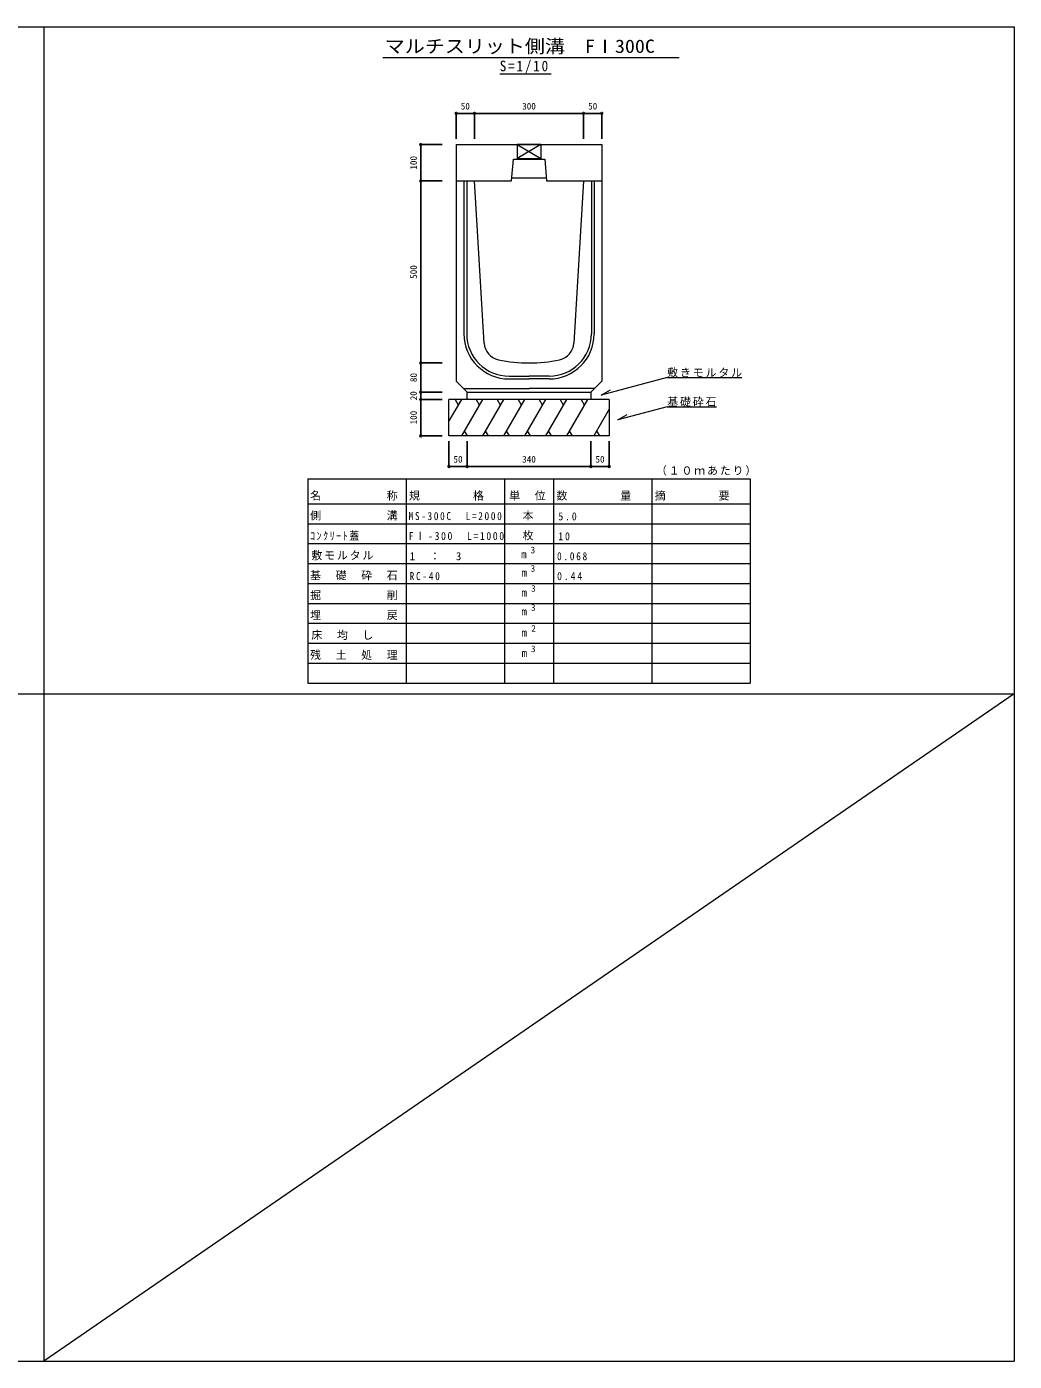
# Model space of a CAD drawing. Units: millimetres at full size, sheet at 1:10. Extents: x -4261 to 3739, y -1527 to 2139.
# Drawn here: x 1026 to 3739, y -1527 to 2139 of the extents above; entities that cross this region are included whole.
import ezdxf
from ezdxf.enums import TextEntityAlignment as Align

# ---------------------------------------------------------------- set-up
doc = ezdxf.new("R2010")
doc.units = ezdxf.units.MM
doc.header["$LTSCALE"] = 10
doc.header["$PDMODE"] = 32
doc.header["$PDSIZE"] = 5
doc.layers.add('0-0_通り芯', color=7, linetype='Continuous', lineweight=18)
doc.layers.add('0-1_躯体', color=4, linetype='Continuous')
doc.styles.add('ＭＳ ゴシック', font='')
doc.styles.get('ＭＳ ゴシック').set_extended_font_data('MS Gothic')

msp = doc.modelspace()

# ---------------------------------------------------------------- linework, layer by layer
at = {"layer": '0-0_通り芯', "color": 2}
for p, q in [((-1616.43, 2139.31), (3739.1, 2139.31)), ((3739.1, 2139.31), (3739.1, -1527.36)), ((-4260.9, -1527.36), (3739.1, -1527.36))]:
    msp.add_line(p, q, dxfattribs=at)
at = {"layer": '0-0_通り芯', "color": 4}
for p, q in [((1072.43, 2139.31), (1072.43, -1527.36)), ((-4260.9, 305.98), (3739.1, 305.98)), ((3739.1, 305.98), (1072.43, -1527.36))]:
    msp.add_line(p, q, dxfattribs=at)
at = {"layer": '0-0_通り芯'}
for p, q in [((2003.94, 2054.31), (2817.94, 2054.31)), ((2325.33, 2009.59), (2466.3, 2009.59)), ((2785.54, 1175.19), (2604.03, 1126.55)), ((2785.54, 1175.19), (2990.54, 1175.19)), ((2604.03, 1126.55), (2630.01, 1141.55)), ((2219.82, 1115.41), (2185.77, 1056.43)), ((2185.77, 1015.41), (2185.77, 1115.41)), ((2625.77, 1115.41), (2185.77, 1115.41)), ((2202.51, 1115.41), (2211.17, 1100.43)), ((2277.55, 1115.41), (2219.82, 1015.41)), ((2235.77, 1115.41), (2235.77, 1135.41)), ((2260.25, 1115.41), (2268.9, 1100.43)), ((2335.29, 1115.41), (2277.55, 1015.41)), ((2317.98, 1115.41), (2326.64, 1100.43)), ((2393.02, 1115.41), (2335.29, 1015.41)), ((2375.72, 1115.41), (2384.37, 1100.43)), ((2450.76, 1115.41), (2393.02, 1015.41)), ((2433.45, 1115.41), (2442.11, 1100.43)), ((2508.49, 1115.41), (2450.76, 1015.41)), ((2491.19, 1115.41), (2499.84, 1100.43)), ((2566.23, 1115.41), (2508.49, 1015.41)), ((2548.92, 1115.41), (2557.58, 1100.43)), ((2575.77, 1135.41), (2575.77, 1115.41)), ((2625.77, 1115.41), (2625.77, 1015.41)), ((2625.77, 1088.57), (2583.53, 1015.41)), ((2785.54, 1095.38), (2920.54, 1095.38)), ((2227.74, 1029.13), (2235.66, 1015.41)), ((2285.47, 1029.13), (2293.39, 1015.41)), ((2343.21, 1029.13), (2351.13, 1015.41)), ((2400.94, 1029.13), (2408.86, 1015.41)), ((2458.68, 1029.13), (2466.6, 1015.41)), ((2516.41, 1029.13), (2524.33, 1015.41)), ((2591.45, 1029.13), (2599.37, 1015.41)), ((2625.77, 1015.41), (2185.77, 1015.41)), ((1798.27, 896.86), (3013.27, 896.86)), ((1798.27, 896.86), (1798.27, 773.74)), ((2068.27, 896.86), (2068.27, 773.74)), ((2338.27, 896.86), (2338.27, 773.74)), ((2473.27, 896.86), (2473.27, 773.74)), ((2743.27, 896.86), (2743.27, 773.74)), ((3013.27, 896.86), (3013.27, 773.74)), ((1798.27, 828.46), (3013.27, 828.46)), ((1798.27, 773.74), (3013.27, 773.74)), ((1798.27, 773.74), (1798.27, 335.98)), ((2068.27, 773.74), (2068.27, 335.98)), ((2338.27, 773.74), (2338.27, 335.98)), ((2473.27, 773.74), (2473.27, 335.98)), ((2743.27, 773.74), (2743.27, 335.98)), ((3013.27, 773.74), (3013.27, 335.98)), ((1798.27, 719.02), (3013.27, 719.02)), ((1798.27, 664.3), (3013.27, 664.3)), ((1798.27, 609.58), (3013.27, 609.58)), ((1798.27, 554.86), (3013.27, 554.86)), ((1798.27, 500.14), (3013.27, 500.14)), ((1798.27, 445.42), (3013.27, 445.42)), ((1798.27, 390.7), (3013.27, 390.7)), ((1798.27, 335.98), (3013.27, 335.98)), ((1883.77, 335.98), (2792.77, 335.98))]:
    msp.add_line(p, q, dxfattribs=at)
at = {"layer": '0-0_通り芯', "color": 3}
for p, q in [((2205.77, 1815.41), (2205.77, 1715.41)), ((2205.77, 1815.41), (2605.77, 1815.41)), ((2438.27, 1815.41), (2373.27, 1777.41)), ((2373.27, 1815.41), (2438.27, 1777.41)), ((2373.27, 1815.41), (2373.27, 1775.11)), ((2438.27, 1815.41), (2373.27, 1815.41)), ((2438.27, 1815.41), (2438.27, 1775.11)), ((2605.77, 1815.41), (2605.77, 1715.41)), ((2357.77, 1715.41), (2362.77, 1775.11)), ((2362.77, 1775.11), (2448.77, 1775.11)), ((2373.27, 1777.41), (2438.27, 1777.41)), ((2448.77, 1775.11), (2453.77, 1715.41)), ((2358.52, 1724.41), (2453.01, 1724.41)), ((2205.77, 1715.41), (2205.77, 1165.41)), ((2205.77, 1715.41), (2357.77, 1715.41)), ((2226.97, 1715.41), (2226.97, 1295.41)), ((2234.57, 1715.41), (2234.57, 1295.41)), ((2282.48, 1270.2), (2255.77, 1715.41)), ((2453.77, 1715.41), (2605.77, 1715.41)), ((2555.77, 1715.41), (2529.06, 1270.2)), ((2576.97, 1715.41), (2576.97, 1295.41)), ((2584.57, 1715.41), (2584.57, 1295.41)), ((2605.77, 1715.41), (2605.77, 1165.41)), ((2350.77, 1179.21), (2405.77, 1179.21)), ((2460.77, 1179.21), (2405.77, 1179.21)), ((2205.77, 1165.41), (2235.77, 1135.41)), ((2225.77, 1145.41), (2405.77, 1145.41)), ((2225.77, 1145.41), (2405.77, 1145.41)), ((2350.77, 1171.61), (2405.77, 1171.61)), ((2460.77, 1171.61), (2405.77, 1171.61)), ((2585.77, 1145.41), (2405.77, 1145.41)), ((2585.77, 1145.41), (2405.77, 1145.41)), ((2575.77, 1135.41), (2605.77, 1165.41)), ((2235.77, 1135.41), (2575.77, 1135.41)), ((2235.77, 1135.41), (2575.77, 1135.41)), ((2235.77, 1135.41), (2575.77, 1135.41))]:
    msp.add_line(p, q, dxfattribs=at)
at = {"layer": '0-0_通り芯'}
msp.add_lwpolyline([(2785.54, 1095.38), (2649.66, 1058.97), (2675.64, 1073.97)], dxfattribs=at)
at = {"layer": '0-0_通り芯', "color": 3}
for centre, radius, start, end in [((2350.77, 1295.41), 123.8, 180, 270), ((2350.77, 1295.41), 116.2, 180, 270), ((2460.77, 1295.41), 116.2, 270, 0), ((2460.77, 1295.41), 123.8, 270, 0), ((2332.39, 1273.19), 50, 183.43, 257.9), ((2479.15, 1273.19), 50, 282.1, 356.57), ((2405.77, 1615.41), 400, 257.9, 282.1)]:
    msp.add_arc(centre, radius, start, end, dxfattribs=at)
at = {"layer": '0-1_躯体', "color": 7}
for p, q in [((2205.77, 1901.25), (2255.77, 1901.25)), ((2255.77, 1901.25), (2555.77, 1901.25)), ((2555.77, 1901.25), (2605.77, 1901.25)), ((2108.13, 1715.41), (2108.13, 1815.41)), ((2108.13, 1215.41), (2108.13, 1715.41)), ((2108.13, 1135.41), (2108.13, 1215.41)), ((2108.13, 1115.41), (2108.13, 1135.41)), ((2108.13, 1015.41), (2108.13, 1115.41)), ((2185.77, 931.13), (2235.77, 931.13)), ((2235.77, 931.13), (2575.77, 931.13)), ((2575.77, 931.13), (2625.77, 931.13))]:
    msp.add_line(p, q, dxfattribs=at)
at = {"layer": '0-1_躯体'}
for p, q in [((2205.77, 1901.25), (2205.77, 1831.6)), ((2255.77, 1901.25), (2255.77, 1831.6)), ((2555.77, 1901.25), (2555.77, 1831.6)), ((2605.77, 1901.25), (2605.77, 1831.6)), ((2108.13, 1815.41), (2167.03, 1815.41)), ((2108.13, 1715.41), (2167.03, 1715.41)), ((2108.13, 1215.41), (2167.03, 1215.41)), ((2108.13, 1135.41), (2167.03, 1135.41)), ((2108.13, 1135.41), (2167.03, 1135.41)), ((2108.13, 1135.41), (2167.03, 1135.41)), ((2108.13, 1115.41), (2167.03, 1115.41)), ((2108.13, 1015.41), (2167.03, 1015.41)), ((2185.77, 931.13), (2185.77, 1000.36)), ((2235.77, 931.13), (2235.77, 1000.36)), ((2575.77, 931.13), (2575.77, 1000.36)), ((2625.77, 931.13), (2625.77, 1000.36))]:
    msp.add_line(p, q, dxfattribs=at)
for p in [(2205.77, 1901.25), (2255.77, 1901.25), (2555.77, 1901.25), (2605.77, 1901.25), (2108.13, 1815.41), (2108.13, 1715.41), (2108.13, 1215.41), (2108.13, 1135.41), (2108.13, 1115.41), (2108.13, 1015.41), (2185.77, 931.13), (2235.77, 931.13), (2575.77, 931.13), (2625.77, 931.13)]:
    msp.add_point(p, dxfattribs=at)

# ---------------------------------------------------------------- texts
at = {"layer": '0-0_通り芯', "color": 3, "style": 'ＭＳ ゴシック', "width": 1.1}
msp.add_text('マルチスリット側溝\u3000FⅠ300C', height=36.66, dxfattribs=at).set_placement((2009.34, 2056.33), align=Align.BOTTOM_LEFT)
at = {"layer": '0-0_通り芯', "color": 4, "style": 'ＭＳ ゴシック'}
for s, p in [('3', (2410.29, 686.92)), ('3', (2410.29, 636.3)), ('3', (2411.46, 581.24)), ('3', (2411.19, 528.98)), ('2', (2412.09, 471.46)), ('3', (2411.19, 415.37))]:
    msp.add_text(s, height=18.33, dxfattribs=at).set_placement(p, align=Align.BOTTOM_LEFT)
at = {"layer": '0-0_通り芯', "style": 'ＭＳ ゴシック'}
for p in [(2384.19, 672.55), (2385.09, 621.94), (2385.09, 567.22), (2385.09, 515.23), (2385.18, 457.09), (2385.36, 401)]:
    msp.add_text('m', height=21.99, dxfattribs=at).set_placement(p, align=Align.BOTTOM_LEFT)
at = {"layer": '0-0_通り芯', "attachment_point": 7, "style": 'ＭＳ ゴシック'}
for s, insert, char_height in [('\\T1.28;\\W0.9;S=1/10', (2325.33, 2009.59), 29.33), ('\\T1.17;敷きモルタル', (2785.54, 1175.19), 21.99), ('\\T1.17;基礎砕石', (2785.54, 1095.38), 21.99), ('\\T1.17;（１０ｍあたり）', (2754.52, 905.8), 21.99), ('\\T1.17;名\u3000\u3000\u3000\u3000\u3000称', (1804.27, 837.4), 21.99), ('\\T1.17;規\u3000\u3000\u3000\u3000格', (2076.02, 837.4), 21.99), ('\\T1.17;単\u3000位', (2351.27, 837.4), 21.99), ('\\T1.17;数\u3000\u3000\u3000\u3000量', (2481.02, 837.4), 21.99), ('\\T1.17;摘\u3000\u3000\u3000\u3000要', (2751.02, 837.4), 21.99), ('\\T1.17;側\u3000\u3000\u3000\u3000\u3000溝', (1804.27, 782.68), 21.99), ('\\T1.17;\u3000本', (2353.02, 782.68), 21.99), ('\\T1.36;\\W0.85;MS-300C\u3000L=2000', (2075.02, 783.47), 21.99), ('\\T1.38;\\W0.9;5.0', (2486.27, 782.68), 21.99), ('\\T1.33;\\W0.9;ｺﾝｸﾘｰﾄ蓋', (1804.27, 727.96), 21.99), ('\\T1.32;\\W0.9;FⅠ-300\u3000L=1000', (2075.02, 728.75), 21.99), ('\\T1.17;\u3000枚', (2353.02, 727.96), 21.99), ('\\T1.36;\\W0.9;10', (2486.27, 727.96), 21.99), ('\\T1.17;敷モルタル', (1807.77, 673.24), 21.99), ('\\T1.21;1\u3000：\u30003', (2077.77, 673.24), 21.99), ('\\T1.38;\\W0.85;0.068', (2482.77, 673.24), 21.99), ('\\T1.17;基\u3000礎\u3000砕\u3000石', (1804.27, 618.52), 21.99), ('\\T1.38;\\W0.85;RC-40', (2077.77, 618.52), 21.99), ('\\T1.38;\\W0.9;0.44', (2482.77, 618.52), 21.99), ('\\T1.17;掘\u3000\u3000\u3000\u3000\u3000削', (1804.27, 563.8), 21.99), ('\\T1.17;埋\u3000\u3000\u3000\u3000\u3000戻', (1804.27, 509.08), 21.99), ('\\T1.17;床\u3000均\u3000し', (1807.77, 454.36), 21.99), ('\\T1.17;残\u3000土\u3000処\u3000理', (1804.27, 399.64), 21.99)]:
    msp.add_mtext(s, dxfattribs=dict(at, insert=insert, char_height=char_height))
at = {"layer": '0-1_躯体', "style": 'ＭＳ ゴシック'}
for s, p in [('50', (2218.27, 1906.25)), ('300', (2387.02, 1906.25)), ('50', (2568.27, 1906.25)), ('50', (2198.27, 936.13)), ('340', (2387.02, 936.13)), ('50', (2588.27, 936.13))]:
    msp.add_text(s, height=18.33, dxfattribs=at).set_placement(p, align=Align.BOTTOM_LEFT)
for s, p in [('100', (2103.13, 1746.66)), ('500', (2103.13, 1446.66)), ('80', (2103.13, 1162.91)), ('20', (2103.13, 1112.91)), ('100', (2103.13, 1046.66))]:
    msp.add_text(s, height=18.33, rotation=90, dxfattribs=at).set_placement(p, align=Align.BOTTOM_LEFT)

doc.saveas('drawing.dxf')
